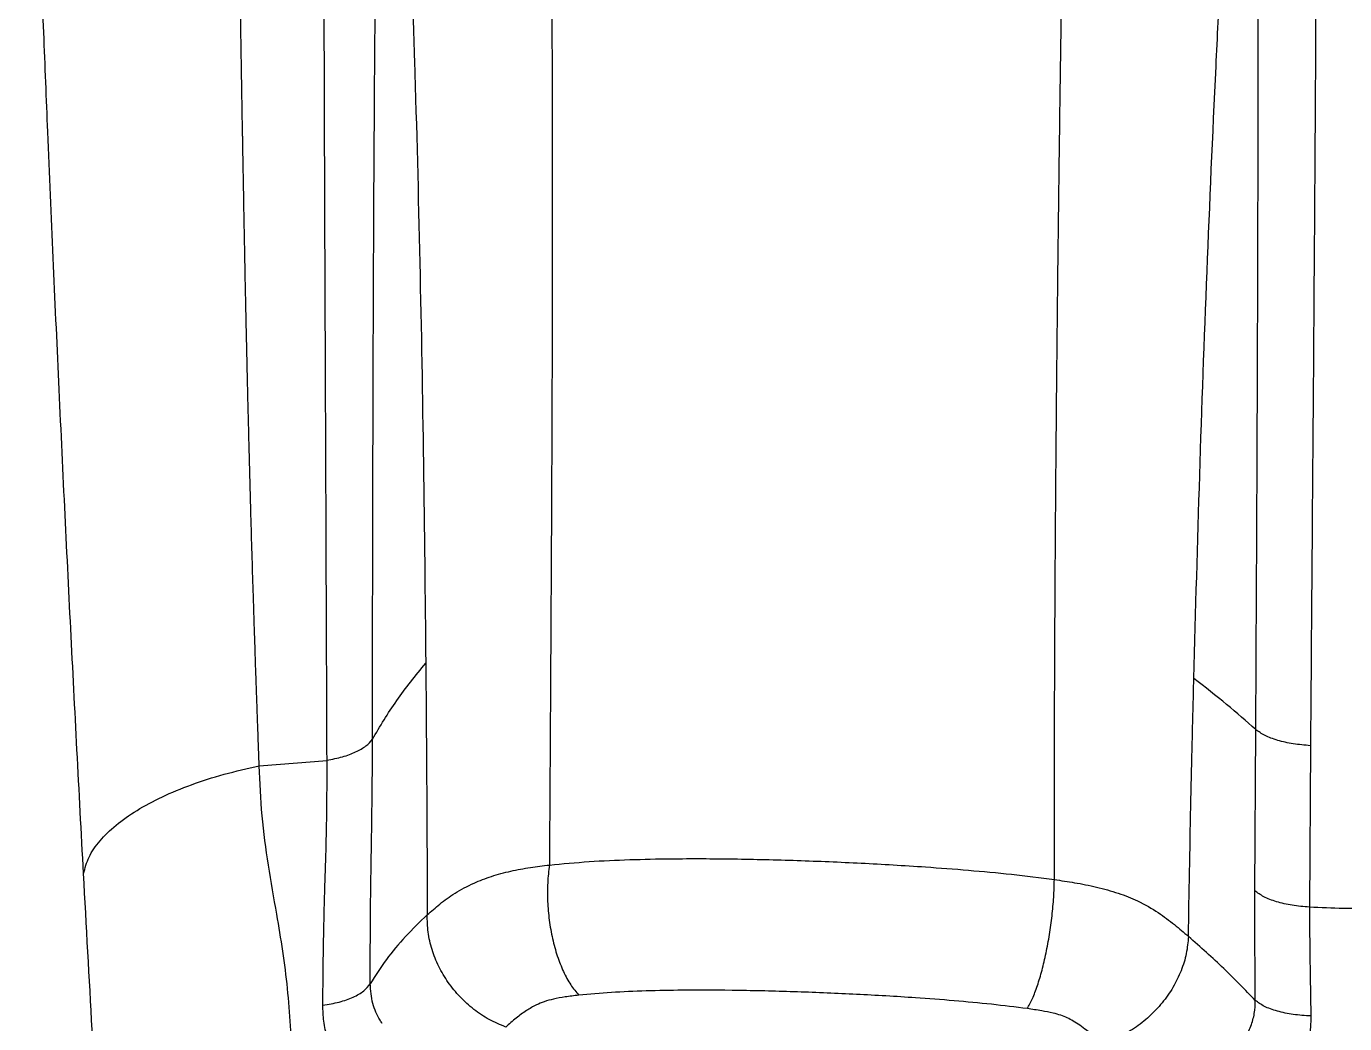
# Model space of a CAD drawing. Extents: x 832 to 912, y 781 to 934.
# Drawn here: x 842.66 to 852.25, y 832.3 to 839.56 of the extents above; entities that cross this region are included whole.
import ezdxf

# ---------------------------------------------------------------- set-up
doc = ezdxf.new("R2010")
doc.units = 0
doc.header["$MEASUREMENT"] = 0
doc.layers.add('1', color=4, linetype='Continuous')

# ---------------------------------------------------------------- blocks, each defined once
blk = doc.blocks.new('2026 SOVEREIGN HL')
at = {"layer": '1', "color": 3, "linetype": 'Continuous', "lineweight": 25}
for p, q in [((19.8648, 36.1772), (19.8717, 37.3499)), ((20.2697, 37.2326), (20.2623, 36.0575))]:
    blk.add_line(p, q, dxfattribs=at)
for points, knots in [([(14.691, 48.1477), (14.6938, 47.9488), (14.6993, 47.5556), (14.7079, 46.9697), (14.7161, 46.3855), (14.7237, 45.8097), (14.7307, 45.2301), (14.7361, 44.7307), (14.7404, 44.2924), (14.7436, 43.9289), (14.7463, 43.5607), (14.7486, 43.1929), (14.7506, 42.8274), (14.7521, 42.462), (14.7534, 42.0713), (14.7543, 41.647), (14.7546, 41.1855), (14.7543, 40.7186), (14.7536, 40.2642), (14.7523, 39.8118), (14.7506, 39.3699), (14.7488, 38.9714), (14.747, 38.6225), (14.7453, 38.3004), (14.7434, 37.963), (14.7414, 37.6251), (14.7394, 37.2969), (14.7375, 36.9802), (14.7356, 36.67), (14.7345, 36.4654), (14.7339, 36.3642)], [0, 0, 0, 0, 0.0466, 0.092113, 0.139585, 0.187724, 0.233266, 0.283475, 0.313118, 0.344201, 0.375938, 0.407233, 0.438609, 0.470102, 0.501631, 0.539836, 0.580268, 0.621715, 0.661526, 0.698851, 0.739841, 0.776982, 0.802964, 0.830999, 0.861113, 0.891078, 0.919196, 0.946729, 0.973668, 1, 1, 1, 1]), ([(18.4068, 36.2585), (18.4068, 36.3188), (18.4067, 36.4507), (18.4067, 36.6646), (18.4069, 36.9112), (18.4073, 37.1667), (18.408, 37.4269), (18.409, 37.6866), (18.4101, 37.9508), (18.4115, 38.2185), (18.4129, 38.4729), (18.4145, 38.71), (18.4159, 38.913), (18.4173, 39.1017), (18.419, 39.3061), (18.4212, 39.5629), (18.4239, 39.8601), (18.4271, 40.1755), (18.4304, 40.4829), (18.4338, 40.7889), (18.4376, 41.099), (18.4416, 41.4161), (18.4458, 41.74), (18.4512, 42.1304), (18.4579, 42.5986), (18.4662, 43.1387), (18.4755, 43.7018), (18.4857, 44.2934), (18.4968, 44.8958), (18.5067, 45.3982), (18.5143, 45.7707), (18.5198, 46.026), (18.5248, 46.2555), (18.5296, 46.4689), (18.5348, 46.6909), (18.5405, 46.9273), (18.5467, 47.1731), (18.5528, 47.403), (18.5592, 47.6354), (18.5665, 47.8895), (18.5723, 48.0753), (18.5754, 48.1757)], [0, 0, 0, 0, 0.015282, 0.033384, 0.054293, 0.077988, 0.098546, 0.120799, 0.144487, 0.166323, 0.189602, 0.209956, 0.227402, 0.241949, 0.258645, 0.280173, 0.308282, 0.335461, 0.361692, 0.387757, 0.41453, 0.441761, 0.469556, 0.497988, 0.542188, 0.589682, 0.635984, 0.685292, 0.738998, 0.786691, 0.809686, 0.830472, 0.849058, 0.865431, 0.882078, 0.902472, 0.922016, 0.940535, 0.956859, 0.976685, 1, 1, 1, 1]), ([(20.3422, 46.8984), (20.34, 46.6141), (20.3357, 46.0466), (20.3264, 45.2068), (20.3193, 44.3785), (20.3136, 43.561), (20.3087, 42.7533), (20.3032, 41.8193), (20.2963, 40.7616), (20.2876, 39.5798), (20.2782, 38.4039), (20.2725, 37.6232), (20.2697, 37.2326)], [0, 0, 0, 0, 0.084656, 0.16895, 0.252594, 0.335938, 0.419165, 0.501875, 0.626339, 0.750759, 0.875277, 1, 1, 1, 1]), ([(13.1161, 37.1266), (13.1147, 37.5143), (13.1118, 38.2915), (13.107, 39.4699), (13.1023, 40.6588), (13.0983, 41.726), (13.0954, 42.6682), (13.0934, 43.4829), (13.0919, 44.3048), (13.0909, 45.1348), (13.0901, 45.973), (13.0896, 46.5375), (13.0893, 46.8203)], [0, 0, 0, 0, 0.124585, 0.24973, 0.374411, 0.49891, 0.582237, 0.665367, 0.748693, 0.832339, 0.915978, 1, 1, 1, 1]), ([(13.4468, 37.2792), (13.4472, 37.6637), (13.4481, 38.4342), (13.4508, 39.6013), (13.455, 40.7771), (13.4609, 41.8834), (13.4687, 42.9188), (13.4781, 43.8826), (13.4901, 44.8534), (13.5047, 45.8315), (13.5154, 46.4903), (13.5208, 46.8196)], [0, 0, 0, 0, 0.125306, 0.251064, 0.376223, 0.501046, 0.601132, 0.700836, 0.800752, 0.900397, 1, 1, 1, 1]), ([(13.5208, 46.8196), (13.5358, 46.5906), (13.5659, 46.1329), (13.6074, 45.4599), (13.6449, 44.7963), (13.6779, 44.1418), (13.7066, 43.4948), (13.7314, 42.854), (13.7622, 41.9363), (13.7929, 40.7474), (13.8192, 39.2879), (13.8293, 38.3177), (13.8344, 37.8327)], [0, 0, 0, 0, 0.071806, 0.143564, 0.215313, 0.287002, 0.358579, 0.430098, 0.501521, 0.667782, 0.833945, 1, 1, 1, 1]), ([(19.4211, 37.7223), (19.4347, 38.2156), (19.462, 39.204), (19.5155, 40.6829), (19.5678, 41.8888), (19.6145, 42.8201), (19.6498, 43.47), (19.6886, 44.1261), (19.7309, 44.7894), (19.7766, 45.4617), (19.8251, 46.1429), (19.8577, 46.6055), (19.8739, 46.8367)], [0, 0, 0, 0, 0.165903, 0.332374, 0.499009, 0.570503, 0.642021, 0.71358, 0.785156, 0.856762, 0.928399, 1, 1, 1, 1]), ([(19.8717, 37.3499), (19.8738, 37.7392), (19.878, 38.5169), (19.8832, 39.6864), (19.8873, 40.86), (19.8896, 41.9605), (19.8898, 42.9893), (19.8879, 43.9437), (19.884, 44.9046), (19.8786, 45.8672), (19.8755, 46.5147), (19.8739, 46.8367)], [0, 0, 0, 0, 0.12623, 0.25213, 0.377759, 0.503181, 0.602974, 0.703014, 0.802508, 0.901757, 1, 1, 1, 1]), ([(12.6231, 37.0867), (12.6231, 37.0868), (12.6231, 37.0873), (12.6231, 37.0891), (12.6228, 37.0955), (12.6219, 37.1196), (12.6199, 37.1722), (12.6166, 37.2615), (12.6127, 37.3688), (12.6084, 37.4882), (12.604, 37.6139), (12.599, 37.7569), (12.5936, 37.9175), (12.5881, 38.0853), (12.5833, 38.2333), (12.5748, 38.5065), (12.5674, 38.756), (12.5605, 39.0032), (12.558, 39.0956), (12.5555, 39.1879), (12.553, 39.2803), (12.5499, 39.3981), (12.5457, 39.5646), (12.5407, 39.7691), (12.5359, 39.9753), (12.532, 40.1468), (12.529, 40.2847), (12.5267, 40.3896), (12.5252, 40.4645), (12.5243, 40.5079), (12.5233, 40.5564), (12.522, 40.6204), (12.5202, 40.7102), (12.5185, 40.7981), (12.5168, 40.8826), (12.5153, 40.9635), (12.5128, 41.0972), (12.5096, 41.2706), (12.5067, 41.4334), (12.505, 41.5293), (12.5042, 41.5715), (12.5036, 41.6107), (12.5029, 41.6469), (12.5024, 41.6801), (12.4974, 41.9635), (12.4885, 42.4995), (12.475, 43.2921), (12.4608, 44.087), (12.4477, 44.8836), (12.4385, 45.681), (12.4388, 46.2158), (12.439, 46.4822)], [0, 0, 0, 0, 0.000022, 0.000178, 0.000599, 0.002167, 0.008207, 0.018119, 0.031902, 0.043897, 0.0578, 0.07361, 0.091326, 0.110947, 0.129082, 0.140179, 0.200968, 0.211059, 0.221138, 0.231205, 0.24126, 0.251309, 0.269651, 0.295539, 0.317848, 0.336583, 0.351138, 0.362447, 0.370512, 0.375337, 0.37645, 0.38615, 0.395971, 0.405408, 0.414462, 0.423133, 0.431422, 0.457424, 0.478756, 0.483572, 0.488069, 0.492246, 0.496104, 0.499642, 0.50286, 0.586588, 0.67016, 0.75337, 0.836146, 0.918396, 1, 1, 1, 1]), ([(11.3452, 36.302), (11.3292, 36.6017), (11.2976, 37.1926), (11.252, 38.0819), (11.2079, 38.9747), (11.1654, 39.8739), (11.1243, 40.7846), (11.0879, 41.6326), (11.0555, 42.4267), (11.027, 43.1626), (10.9997, 43.9071), (10.974, 44.6596), (10.9502, 45.4157), (10.9362, 45.9247), (10.9293, 46.1772)], [0, 0, 0, 0, 0.094902, 0.187158, 0.278872, 0.372763, 0.464687, 0.557637, 0.630234, 0.704106, 0.77803, 0.851804, 0.926481, 1, 1, 1, 1]), ([(13.4467, 37.2794), (13.5023, 37.3736), (13.6127, 37.561), (13.7608, 37.7425), (13.8344, 37.8327)], [0, 0, 0, 0, 0.503311, 1, 1, 1, 1]), ([(13.8344, 37.8327), (13.8369, 37.5276), (13.8418, 36.9174), (13.8441, 36.3073), (13.8452, 36.0022)], [0, 0, 0, 0, 0.500008, 1, 1, 1, 1]), ([(19.3817, 35.8445), (19.3872, 36.1594), (19.3929, 36.4933), (19.4029, 36.9624), (19.4099, 37.2745), (19.4172, 37.5667), (19.4211, 37.7223)], [0, 0, 0, 0, 0.500209, 0.530427, 0.75007, 1, 1, 1, 1]), ([(19.8717, 37.3499), (19.8025, 37.4111), (19.6614, 37.5358), (19.5022, 37.6593), (19.4211, 37.7223)], [0, 0, 0, 0, 0.490294, 1, 1, 1, 1]), ([(20.2697, 37.2326), (20.2271, 37.2364), (20.142, 37.244), (20.029, 37.2704), (19.9334, 37.3055), (19.8923, 37.3351), (19.8717, 37.3499)], [0, 0, 0, 0, 0.249999, 0.5, 0.749998, 1, 1, 1, 1]), ([(13.1161, 37.1268), (13.1547, 37.1346), (13.232, 37.1502), (13.3273, 37.1864), (13.4037, 37.2295), (13.4324, 37.2627), (13.4467, 37.2794)], [0, 0, 0, 0, 0.250002, 0.500001, 0.750001, 1, 1, 1, 1]), ([(13.4303, 35.5006), (13.4306, 35.6482), (13.4313, 35.942), (13.4363, 36.3406), (13.4423, 36.6905), (13.4463, 36.9876), (13.4466, 37.1825), (13.4467, 37.2792)], [0, 0, 0, 0, 0.252519, 0.502538, 0.668674, 0.835562, 1, 1, 1, 1]), ([(12.6231, 37.0867), (12.7057, 37.0926), (12.8708, 37.1044), (13.0342, 37.1179), (13.1159, 37.1246)], [0, 0, 0, 0, 0.499811, 1, 1, 1, 1]), ([(13.0858, 35.344), (13.087, 35.4933), (13.0892, 35.7921), (13.1005, 36.1943), (13.1116, 36.5478), (13.1167, 36.8417), (13.1163, 37.0338), (13.1161, 37.1266)], [0, 0, 0, 0, 0.254584, 0.5094, 0.675607, 0.843301, 1, 1, 1, 1]), ([(11.3452, 36.302), (11.356, 36.3422), (11.3775, 36.4225), (11.4596, 36.5411), (11.5763, 36.6555), (11.729, 36.7634), (11.9136, 36.8626), (12.1269, 36.9509), (12.3634, 37.0278), (12.5366, 37.0671), (12.6231, 37.0867)], [0, 0, 0, 0, 0.1250016, 0.2500013, 0.3750004, 0.5000003, 0.6249993, 0.7499986, 0.8749987, 1, 1, 1, 1]), ([(12.8681, 34.9275), (12.8627, 35.0163), (12.8519, 35.1965), (12.8313, 35.4673), (12.7963, 35.738), (12.7462, 36.0357), (12.6877, 36.3614), (12.6389, 36.7206), (12.6284, 36.965), (12.6231, 37.0867)], [0, 0, 0, 0, 0.122215, 0.248047, 0.374309, 0.501276, 0.669049, 0.835191, 1, 1, 1, 1]), ([(13.8452, 36.0022), (13.875, 36.0284), (13.9359, 36.082), (14.045, 36.1609), (14.1705, 36.2295), (14.3096, 36.2831), (14.4487, 36.3206), (14.5912, 36.3471), (14.6876, 36.3587), (14.7339, 36.3642)], [0, 0, 0, 0, 0.16009, 0.327092, 0.500994, 0.633874, 0.764234, 0.887013, 1, 1, 1, 1]), ([(14.7339, 36.3642), (14.7288, 36.3218), (14.7185, 36.237), (14.7188, 36.0999), (14.7306, 35.962), (14.7546, 35.8271), (14.7896, 35.7003), (14.8345, 35.5867), (14.8873, 35.4884), (14.9274, 35.4407), (14.9474, 35.4168)], [0, 0, 0, 0, 0.125008, 0.250008, 0.375002, 0.5, 0.624997, 0.749992, 0.874992, 1, 1, 1, 1]), ([(14.7339, 36.3642), (14.8296, 36.3733), (15.0199, 36.3913), (15.3168, 36.4045), (15.6664, 36.4119), (16.0723, 36.4103), (16.5345, 36.3989), (17.0008, 36.3795), (17.4174, 36.3552), (17.7825, 36.3273), (18.0968, 36.2984), (18.3031, 36.2718), (18.4068, 36.2585)], [0, 0, 0, 0, 0.084845, 0.168574, 0.251697, 0.375813, 0.499708, 0.62361, 0.747853, 0.831095, 0.914989, 1, 1, 1, 1]), ([(11.4707, 34.0713), (11.4497, 34.4347), (11.407, 35.1731), (11.366, 35.9218), (11.3452, 36.302)], [0, 0, 0, 0, 0.492217, 1, 1, 1, 1]), ([(18.2101, 35.3189), (18.2226, 35.3421), (18.2476, 35.3883), (18.2838, 35.4849), (18.3174, 35.5971), (18.3471, 35.7229), (18.3719, 35.8572), (18.3906, 35.9947), (18.4032, 36.1315), (18.4056, 36.2161), (18.4068, 36.2585)], [0, 0, 0, 0, 0.125008, 0.250008, 0.375002, 0.5, 0.624997, 0.749991, 0.874991, 1, 1, 1, 1]), ([(18.4068, 36.2585), (18.4559, 36.2513), (18.5601, 36.236), (18.7178, 36.2049), (18.8743, 36.1612), (19.0283, 36.099), (19.1632, 36.0208), (19.2801, 35.9325), (19.3484, 35.8733), (19.3817, 35.8445)], [0, 0, 0, 0, 0.111446, 0.23676, 0.371002, 0.505849, 0.679595, 0.843799, 1, 1, 1, 1]), ([(20.2623, 36.0575), (20.2195, 36.0612), (20.134, 36.0688), (20.0205, 36.0957), (19.9251, 36.1317), (19.8849, 36.162), (19.8648, 36.1772)], [0, 0, 0, 0, 0.250002, 0.5, 0.749999, 1, 1, 1, 1]), ([(19.8683, 35.3787), (19.8672, 35.5101), (19.8649, 35.7773), (19.8648, 36.0424), (19.8648, 36.1772)], [0, 0, 0, 0, 0.4915017, 1, 1, 1, 1]), ([(21.0031, 36.0567), (20.9208, 36.053), (20.7569, 36.0457), (20.5084, 36.0459), (20.3445, 36.0536), (20.2623, 36.0575)], [0, 0, 0, 0, 0.334177, 0.665822, 1, 1, 1, 1]), ([(20.2623, 36.0575), (20.263, 35.9259), (20.2644, 35.6625), (20.2697, 35.3981), (20.2724, 35.2657)], [0, 0, 0, 0, 0.499647, 1, 1, 1, 1]), ([(13.8452, 36.0022), (13.7908, 35.9499), (13.6809, 35.8444), (13.544, 35.6765), (13.4683, 35.5594), (13.4302, 35.5005)], [0, 0, 0, 0, 0.327804, 0.661364, 1, 1, 1, 1]), ([(14.4162, 35.1849), (14.3758, 35.2018), (14.2948, 35.2356), (14.1825, 35.3112), (14.0815, 35.4024), (13.9952, 35.5081), (13.9261, 35.6247), (13.8769, 35.7485), (13.8472, 35.8762), (13.8459, 35.9602), (13.8452, 36.0022)], [0, 0, 0, 0, 0.125005, 0.250005, 0.375001, 0.5, 0.624998, 0.749995, 0.874995, 1, 1, 1, 1]), ([(19.3817, 35.8445), (19.378, 35.803), (19.3707, 35.7201), (19.3311, 35.5941), (19.2719, 35.4726), (19.1933, 35.3595), (19.0986, 35.2588), (18.9909, 35.1745), (18.8742, 35.1076), (18.793, 35.0814), (18.7523, 35.0682)], [0, 0, 0, 0, 0.125008, 0.250008, 0.375002, 0.5, 0.624998, 0.749992, 0.874993, 1, 1, 1, 1]), ([(19.8683, 35.3787), (19.7937, 35.4565), (19.6428, 35.6136), (19.4694, 35.767), (19.3817, 35.8445)], [0, 0, 0, 0, 0.4946252, 1, 1, 1, 1]), ([(13.0855, 35.344), (13.1263, 35.3508), (13.208, 35.3643), (13.3094, 35.401), (13.3893, 35.4466), (13.4166, 35.4825), (13.4303, 35.5005)], [0, 0, 0, 0, 0.25, 0.500002, 0.750001, 1, 1, 1, 1]), ([(13.5181, 35.2098), (13.5128, 35.218), (13.4837, 35.2631), (13.4416, 35.356), (13.434, 35.4515), (13.4301, 35.5003)], [0, 0, 0, 0, 0.09833, 0.539008, 1, 1, 1, 1]), ([(14.9474, 35.4168), (14.9138, 35.4129), (14.8497, 35.4056), (14.7649, 35.3902), (14.6954, 35.3705), (14.6297, 35.3425), (14.5615, 35.3027), (14.488, 35.2483), (14.4412, 35.2069), (14.4162, 35.1849)], [0, 0, 0, 0, 0.130629, 0.248423, 0.352801, 0.453205, 0.605301, 0.789797, 1, 1, 1, 1]), ([(18.2101, 35.3189), (18.1237, 35.3299), (17.948, 35.3523), (17.6752, 35.3771), (17.3474, 35.4019), (16.9669, 35.4239), (16.5387, 35.4418), (16.1155, 35.4525), (15.7479, 35.4544), (15.4383, 35.4485), (15.1846, 35.4381), (15.0257, 35.4238), (14.9474, 35.4168)], [0, 0, 0, 0, 0.079669, 0.162051, 0.246188, 0.373947, 0.502456, 0.63055, 0.75709, 0.84001, 0.921205, 1, 1, 1, 1]), ([(13.2329, 34.8718), (13.2088, 34.9103), (13.1622, 34.9847), (13.1172, 35.1053), (13.09, 35.2245), (13.0867, 35.3049), (13.0852, 35.3439)], [0, 0, 0, 0, 0.2745, 0.530847, 0.771982, 1, 1, 1, 1]), ([(18.7523, 35.0682), (18.7331, 35.0849), (18.6971, 35.1161), (18.6438, 35.1597), (18.5939, 35.1969), (18.5471, 35.2273), (18.5017, 35.2518), (18.4538, 35.2719), (18.3908, 35.2891), (18.3087, 35.3046), (18.245, 35.3139), (18.2101, 35.3189)], [0, 0, 0, 0, 0.1533857, 0.287843, 0.406047, 0.5085275, 0.5900471, 0.6678297, 0.750496, 0.8631297, 1, 1, 1, 1]), ([(19.7346, 35.026), (19.7553, 35.0518), (19.7961, 35.1027), (19.8381, 35.1903), (19.8646, 35.2824), (19.8671, 35.3469), (19.8683, 35.3787)], [0, 0, 0, 0, 0.258145, 0.508884, 0.758241, 1, 1, 1, 1]), ([(20.2724, 35.2657), (20.229, 35.2685), (20.1421, 35.2741), (20.0257, 35.2992), (19.9282, 35.3339), (19.8882, 35.3638), (19.8683, 35.3787)], [0, 0, 0, 0, 0.250003, 0.5, 0.75, 1, 1, 1, 1]), ([(20.2724, 35.2657), (20.2707, 35.2124), (20.2674, 35.1054), (20.2226, 34.951), (20.1527, 34.8055), (20.0848, 34.7207), (20.0507, 34.6782)], [0, 0, 0, 0, 0.248224, 0.497783, 0.748053, 1, 1, 1, 1])]:
    blk.add_open_spline(points, degree=3, knots=knots, dxfattribs=at)

msp = doc.modelspace()

# ---------------------------------------------------------------- block references
at = {"layer": '1'}
msp.add_blockref('2026 SOVEREIGN HL', (831.7292, 797.0948), dxfattribs=at)

doc.saveas('drawing.dxf')
